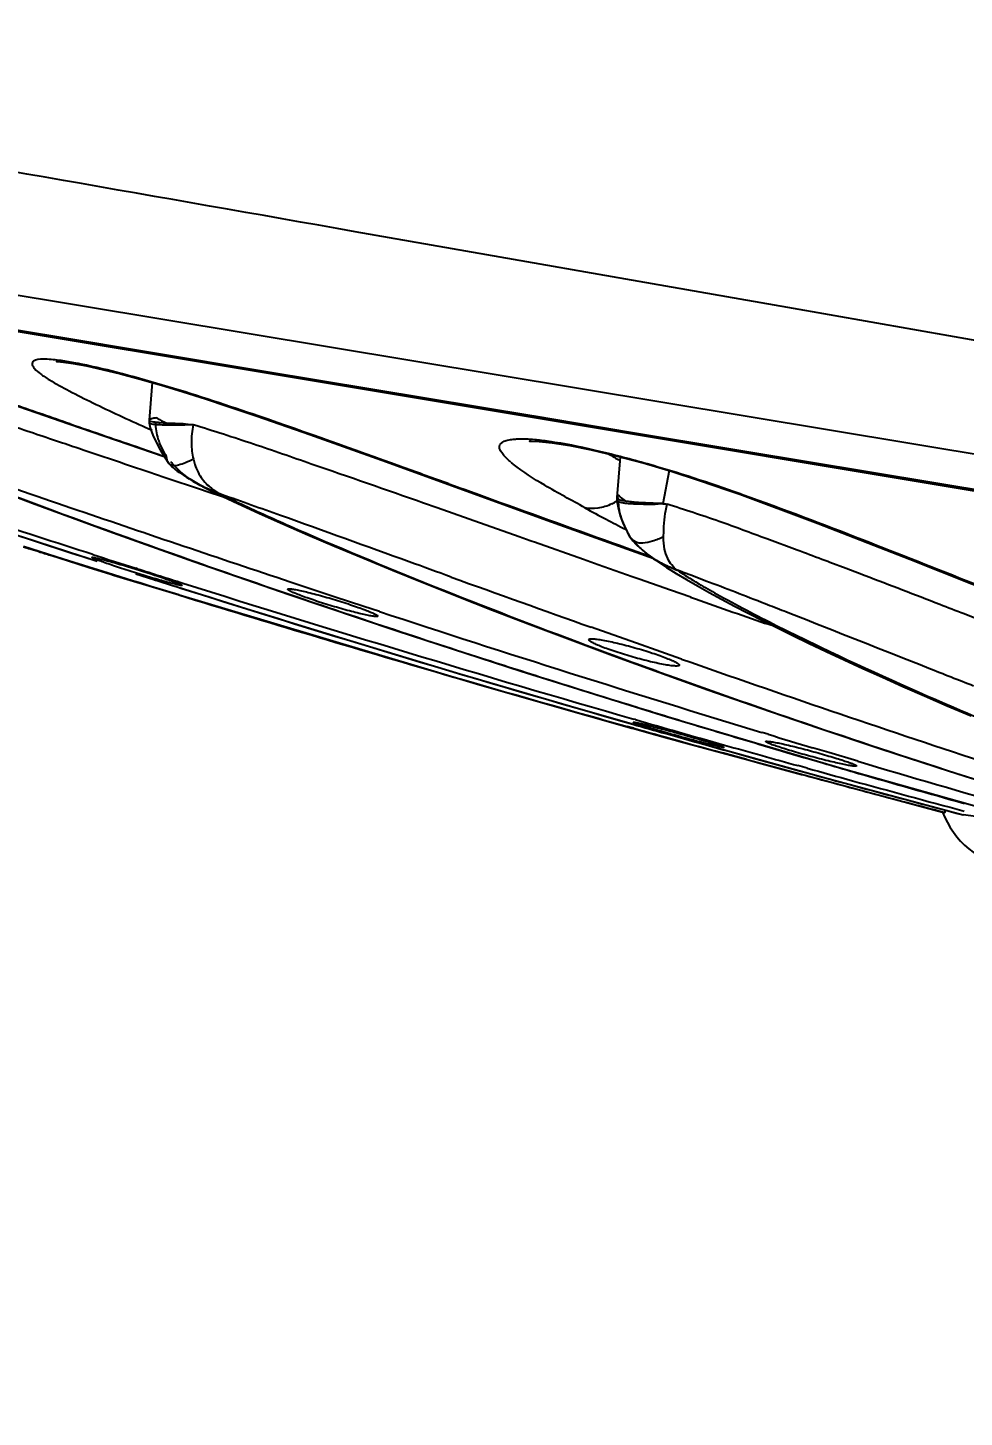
# Model space of a CAD drawing. Header units: millimetres. Extents: x 601 to 1195, y -13 to 407.
# Drawn here: x 824.79 to 829.31, y 296.46 to 303.16 of the extents above; entities that cross this region are included whole.
import ezdxf

# ---------------------------------------------------------------- set-up
doc = ezdxf.new("R2010")
doc.units = ezdxf.units.MM
doc.header["$LTSCALE"] = 0.1
doc.layers.add('DIM', color=3, linetype='Continuous')
doc.styles.get("Standard").update_dxf_attribs({"font": 'arial.ttf'})
doc.dimstyles.new('ISO-25', dxfattribs={"dimtxt": 2.5, "dimasz": 2.5, "dimexe": 1.25, "dimexo": 0.625, "dimtad": 1, "dimlfac": 1.666667, "dimtxsty": 'Standard', "dimcen": 2.5, "dimadec": 0, "dimazin": 0, "dimtfac": 1, "dimtmove": 0, "dimatfit": 3, "dimfxl": 0, "dimarcsym": 0})

# ---------------------------------------------------------------- blocks, each defined once
blk = doc.blocks.new('*D7')
at = {"layer": 'Defpoints', "color": 0}
for p in [(1049.7114, 364.4281), (818.8103, 303.1346), (1049.7114, 217.4557)]:
    blk.add_point(p, dxfattribs=at)
at = {"layer": 'DIM', "color": 0, "lineweight": -2}
for p, q in [((818.8103, 303.7596), (818.8103, 365.6781)), ((1049.7114, 218.0807), (1049.7114, 365.6781)), ((821.3103, 364.4281), (1047.2114, 364.4281))]:
    blk.add_line(p, q, dxfattribs=at)
at = {"layer": 'DIM', "color": 0}
for points in [[(821.3103, 364.8448), (821.3103, 364.0115), (818.8103, 364.4281)], [(1047.2114, 364.8448), (1047.2114, 364.0115), (1049.7114, 364.4281)]]:
    blk.add_solid(points, dxfattribs=at)
at = {"layer": 'DIM', "color": 0, "insert": (934.2608, 366.5555), "char_height": 2.5, "attachment_point": 5}
blk.add_mtext('384,84', dxfattribs=at)

msp = doc.modelspace()

# ---------------------------------------------------------------- linework, layer by layer
for p, q in [((830.2221, 300.961), (822.4509, 302.2516)), ((827.0054, 302.0671), (826.3721, 302.1781)), ((827.7405, 301.9382), (827.0054, 302.0671)), ((828.4574, 301.8123), (827.7405, 301.9382)), ((823.5919, 301.8963), (824.9433, 301.6712)), ((829.4865, 301.6315), (828.4574, 301.8123)), ((824.404, 301.7544), (825.9347, 301.4992)), ((824.9433, 301.6712), (825.3851, 301.5976)), ((825.3851, 301.5976), (825.933, 301.5063)), ((825.3924, 301.4513), (825.3781, 301.269)), ((825.933, 301.5063), (827.2329, 301.2898)), ((825.9347, 301.4992), (827.2358, 301.2823)), ((825.7601, 301.3362), (825.8996, 301.289)), ((824.9912, 301.2527), (825.4509, 301.0951)), ((824.9912, 301.2527), (824.997, 301.252)), ((825.3781, 301.2692), (825.3781, 301.2638)), ((825.3781, 301.2638), (825.3789, 301.2568)), ((825.379, 301.2565), (825.384, 301.2335)), ((825.8996, 301.289), (825.9078, 301.2885)), ((827.2329, 301.2898), (827.6409, 301.2218)), ((827.2358, 301.2823), (830.9289, 300.6668)), ((824.898, 301.1821), (824.9605, 301.1611)), ((825.384, 301.2335), (825.3965, 301.1979)), ((825.3965, 301.1979), (825.4129, 301.1634)), ((827.6409, 301.2218), (828.2493, 301.1205)), ((825.3387, 301.1347), (825.449, 301.0969)), ((828.2493, 301.1205), (829.8021, 300.8618)), ((825.4552, 301.0877), (825.4739, 301.0616)), ((825.4738, 301.0617), (825.4792, 301.0553)), ((825.4739, 301.0615), (825.4738, 301.0617)), ((826.5007, 301.0766), (827.296, 300.7883)), ((827.648, 301.0934), (827.6326, 300.8969)), ((825.3768, 301.0204), (825.4515, 300.9952)), ((825.4515, 300.9952), (825.6354, 300.9333)), ((827.885, 301.0264), (827.8547, 300.8659)), ((825.6354, 300.9333), (825.6483, 300.9289)), ((825.7303, 300.9098), (825.6413, 300.9473)), ((825.6413, 300.9473), (825.7096, 300.9135)), ((825.6483, 300.9289), (825.7457, 300.8963)), ((825.7096, 300.9135), (825.8052, 300.8682)), ((825.7259, 300.9119), (825.7346, 300.9084)), ((826.8086, 300.965), (826.823, 300.9624)), ((826.823, 300.9624), (826.8095, 300.9672)), ((828.1672, 300.9329), (828.2249, 300.9125)), ((828.2248, 300.9125), (828.6033, 300.772)), ((828.2249, 300.9125), (828.2422, 300.9102)), ((828.2265, 300.9162), (828.2423, 300.9106)), ((825.8052, 300.8682), (825.9097, 300.8203)), ((826.7673, 300.8467), (826.7004, 300.8703)), ((826.9214, 300.7925), (826.7673, 300.8467)), ((827.6326, 300.897), (827.6326, 300.8969)), ((827.6328, 300.8858), (827.6342, 300.8728)), ((827.6354, 300.892), (827.6339, 300.89)), ((827.6342, 300.8728), (827.6401, 300.841)), ((827.1615, 300.7077), (826.9214, 300.7925)), ((827.296, 300.7883), (827.8104, 300.6029)), ((827.6401, 300.841), (827.6493, 300.8086)), ((824.7632, 300.7088), (825.1281, 300.5897)), ((825.1844, 300.7354), (825.5936, 300.5894)), ((827.6787, 300.7417), (827.6742, 300.744)), ((827.6958, 300.708), (827.6836, 300.7317)), ((827.6853, 300.7249), (827.6958, 300.708)), ((827.6959, 300.7079), (827.6958, 300.708)), ((824.9291, 300.6113), (824.7733, 300.6604)), ((827.2151, 300.6887), (827.1615, 300.7077)), ((827.224, 300.6856), (827.2151, 300.6887)), ((827.2355, 300.6815), (827.224, 300.6856)), ((827.4727, 300.5976), (827.2355, 300.6815)), ((827.6499, 300.6649), (827.6577, 300.6621)), ((827.6577, 300.6621), (827.6784, 300.6546)), ((827.6784, 300.6546), (827.7786, 300.6186)), ((827.6959, 300.7079), (827.7104, 300.6884)), ((827.7387, 300.6592), (827.7547, 300.6449)), ((827.7547, 300.6449), (827.7661, 300.6351)), ((828.5019, 300.6436), (828.3555, 300.6976)), ((824.9088, 300.617), (824.9898, 300.5914)), ((824.99, 300.5922), (824.9291, 300.6113)), ((824.9898, 300.5914), (825.0889, 300.5604)), ((825.0879, 300.5615), (824.99, 300.5922)), ((825.5936, 300.5894), (826.053, 300.4301)), ((827.5425, 300.5729), (827.4727, 300.5976)), ((827.7661, 300.6351), (827.7792, 300.6246)), ((827.7833, 300.6214), (827.7792, 300.6246)), ((827.7814, 300.6227), (827.8273, 300.5895)), ((827.8273, 300.5895), (827.8716, 300.5601)), ((828.7386, 300.5543), (828.6596, 300.5842)), ((825.1551, 300.5406), (825.0879, 300.5615)), ((825.0889, 300.5604), (825.1896, 300.5288)), ((825.2069, 300.5245), (825.1551, 300.5406)), ((825.1896, 300.5288), (825.2066, 300.5235)), ((825.3037, 300.4945), (825.2069, 300.5245)), ((825.3222, 300.5537), (825.3143, 300.5562)), ((825.3145, 300.5299), (825.5181, 300.4646)), ((827.706, 300.5152), (827.5425, 300.5729)), ((827.7396, 300.5034), (827.706, 300.5152)), ((827.8716, 300.5601), (827.918, 300.5312)), ((827.9459, 300.5384), (827.9245, 300.5463)), ((827.9523, 300.5359), (827.9459, 300.5384)), ((827.9933, 300.5205), (827.9523, 300.5359)), ((828.0619, 300.4946), (827.9933, 300.5205)), ((828.7798, 300.5387), (828.7386, 300.5543)), ((828.7926, 300.5339), (828.7798, 300.5387)), ((828.8297, 300.5198), (828.7926, 300.5339)), ((825.3329, 300.4854), (825.3037, 300.4945)), ((825.3874, 300.4686), (825.3329, 300.4854)), ((825.5221, 300.4272), (825.3874, 300.4686)), ((826.0734, 300.4844), (826.0578, 300.4896)), ((826.2706, 300.4191), (826.0734, 300.4844)), ((827.8907, 300.4503), (827.7396, 300.5034)), ((827.9885, 300.416), (827.8907, 300.4503)), ((826.0394, 300.4357), (826.0682, 300.4258)), ((826.414, 300.3718), (826.2706, 300.4191)), ((826.3723, 300.323), (826.4691, 300.2906)), ((826.4882, 300.3475), (826.414, 300.3718)), ((828.4469, 300.3457), (828.4394, 300.3486)), ((828.4665, 300.338), (828.4469, 300.3457)), ((829.3744, 300.3092), (829.3061, 300.3358)), ((827.6133, 300.2351), (827.5083, 300.2723)), ((828.3909, 300.2763), (828.3499, 300.2904)), ((827.4081, 300.212), (827.614, 300.1356)), ((827.7275, 300.1947), (827.6133, 300.2351)), ((827.8445, 300.1534), (827.7275, 300.1947)), ((826.9569, 300.1306), (826.9799, 300.1231)), ((827.614, 300.1356), (827.8344, 300.0553)), ((827.9391, 300.1202), (827.8445, 300.1534)), ((827.9443, 300.1184), (827.9391, 300.1202)), ((827.4094, 299.8909), (827.9268, 299.7432)), ((827.4959, 299.8444), (827.7046, 299.7861)), ((827.8719, 299.8424), (828.7131, 299.5919)), ((829.2251, 299.8933), (829.3403, 299.8444)), ((827.7142, 299.7848), (827.6828, 299.7936)), ((827.7046, 299.7861), (827.7138, 299.7836)), ((827.7138, 299.7836), (827.7975, 299.7602)), ((827.7225, 299.8266), (827.7149, 299.8288)), ((827.7975, 299.7602), (827.8677, 299.7406)), ((827.8677, 299.7406), (827.9259, 299.7244)), ((827.9155, 299.7273), (827.8687, 299.7403)), ((827.9318, 299.7227), (827.9155, 299.7273)), ((827.9259, 299.7244), (827.9318, 299.7227)), ((827.9318, 299.7226), (829.2028, 299.3808)), ((828.3617, 299.7558), (828.3308, 299.7651)), ((828.2585, 299.6345), (828.1413, 299.6665)), ((828.5604, 299.6369), (828.6248, 299.618)), ((828.6548, 299.6675), (828.5763, 299.691)), ((828.7945, 299.6258), (828.6548, 299.6675)), ((828.5494, 299.5927), (828.5056, 299.6048)), ((828.5128, 299.58), (828.5437, 299.5715)), ((828.5437, 299.5715), (828.5605, 299.5669)), ((828.7131, 299.5919), (829.6968, 299.3148)), ((828.7789, 299.5733), (828.798, 299.5677)), ((829.2361, 299.5777), (829.603, 299.4615)), ((829.2138, 299.3791), (829.2027, 299.3809)), ((829.3015, 299.3678), (829.3024, 299.3676)), ((829.4488, 299.348), (829.3024, 299.3676))]:
    msp.add_line(p, q)
for points in [[(823.9545, 301.6075), (824.2399, 301.5111), (824.6338, 301.376), (824.9912, 301.2527)], [(824.9357, 301.5522), (824.9322, 301.5518), (824.9374, 301.5517), (824.9652, 301.5494), (825.0122, 301.5428), (825.0758, 301.5311), (825.1524, 301.5144), (825.2398, 301.4931), (825.3356, 301.4676)], [(825.3356, 301.4676), (825.4375, 301.4384), (825.5427, 301.4065), (825.6505, 301.3723), (825.7601, 301.3362)], [(825.8996, 301.289), (826.1523, 301.2011), (826.5007, 301.0766)], [(823.9266, 301.217), (824.1889, 301.1107), (824.4863, 300.995), (824.817, 300.8702), (825.1844, 300.7354)], [(825.4129, 301.1634), (825.432, 301.1272), (825.4552, 301.0877)], [(827.2169, 301.1689), (827.2119, 301.1679), (827.2197, 301.1682), (827.258, 301.1671), (827.3209, 301.1608), (827.4054, 301.1475), (827.5095, 301.1266), (827.6291, 301.0985), (827.7593, 301.0636), (827.8943, 301.0236), (828.0307, 300.9797), (828.1672, 300.9329)], [(825.4792, 301.0553), (825.4909, 301.0432), (825.5028, 301.033), (825.5142, 301.0244), (825.5248, 301.0172), (825.5347, 301.0107), (825.5433, 301.0051)], [(825.5433, 301.0051), (825.5512, 300.9999), (825.5609, 300.9933), (825.5714, 300.9864), (825.5814, 300.9802), (825.5909, 300.9746), (825.5995, 300.9697), (825.6073, 300.9654)], [(825.6073, 300.9654), (825.6149, 300.9612), (825.6226, 300.957), (825.6304, 300.9529), (825.638, 300.949), (825.6413, 300.9473)], [(827.6326, 300.897), (827.6325, 300.8938), (827.6327, 300.8885), (827.6328, 300.8858)], [(825.9097, 300.8203), (826.0227, 300.7699), (826.1435, 300.7173), (826.272, 300.6625), (826.4079, 300.6056), (826.5514, 300.5465), (826.7031, 300.4852), (826.8637, 300.4213), (827.034, 300.3546), (827.2152, 300.2849), (827.4081, 300.212)], [(827.6493, 300.8086), (827.6628, 300.7708), (827.6853, 300.7249)], [(828.6033, 300.772), (829.0448, 300.5993), (829.493, 300.4214), (829.9497, 300.2394), (830.3493, 300.0814)], [(827.7104, 300.6884), (827.7265, 300.6707), (827.7387, 300.6592)], [(825.2066, 300.5234), (826.9716, 299.9941), (827.4959, 299.8445)], [(827.918, 300.5312), (827.9677, 300.5015), (828.021, 300.4709)], [(825.5181, 300.4646), (825.9367, 300.3331), (826.3877, 300.1943), (826.8765, 300.0473), (827.4094, 299.8909)], [(828.021, 300.4709), (828.0774, 300.4395), (828.1368, 300.4072), (828.1994, 300.374), (828.2652, 300.3398), (828.3342, 300.3047), (828.4062, 300.2687), (828.4814, 300.2318), (828.5599, 300.1939), (828.642, 300.1549), (828.728, 300.1147), (828.818, 300.0732), (828.9125, 300.0304), (829.0116, 299.9862), (829.1157, 299.9406), (829.2251, 299.8933)], [(826.053, 300.4301), (826.5737, 300.2551), (827.1718, 300.0609), (827.8719, 299.8424)], [(827.8344, 300.0553), (828.071, 299.9707), (828.3263, 299.8813), (828.6029, 299.7866), (828.9047, 299.6857), (829.2361, 299.5777)], [(827.9946, 299.7238), (828.6437, 299.5441), (829.3015, 299.3678)]]:
    msp.add_lwpolyline(points)
for centre, radius, start, end in [((421.3545, -2001.5968), 2339.1062, 80.0289489, 80.1689189), ((831.0205, 313.8314), 13.8091, 245.80994, 245.95111), ((827.5018, 301.5105), 0.5836, 229.44909, 230.87486), ((829.4247, 304.1085), 3.5159, 238.63235, 239.61032), ((806.0558, 244.9791), 59.2905, 70.332276, 70.619491), ((831.4615, 308.1782), 8.3432, 241.4862, 242.28615), ((827.5013, 301.0819), 0.2406, 296.34537, 303.50427), ((827.8557, 302.565), 1.6948, 265.25019, 266.73999), ((831.9579, 309.1237), 9.4111, 242.28779, 242.92341), ((827.9548, 300.8908), 0.3144, 199.13094, 210.21076), ((828.002, 300.9222), 0.3713, 218.18445, 222.47866), ((828.0172, 300.936), 0.3918, 222.46648, 224.1536), ((828.026, 300.9446), 0.4041, 224.1512, 225.40507), ((828.0304, 300.9489), 0.4103, 225.39627, 229.53164), ((855.3701, 395.1651), 99.2683, 252.250325, 252.375724), ((842.8098, 349.4531), 51.807, 250.57344, 251.11255), ((828.0392, 300.9595), 0.424, 229.55575, 232.17603), ((828.0738, 301.0047), 0.4809, 232.24752, 238.69278), ((828.0649, 300.9923), 0.4659, 232.5103, 238.54493), ((828.0611, 300.9806), 0.4541, 232.27567, 237.81923), ((847.8967, 370.9411), 73.944, 252.21786, 252.394675), ((854.8062, 393.3898), 97.4056, 252.380562, 252.514965), ((876.879, 439.1535), 147.3956, 250.151958, 250.430289), ((828.1289, 301.1112), 0.6009, 248.83216, 250.05489), ((828.5701, 301.4989), 1.1511, 235.84813, 236.36316), ((828.6093, 301.5576), 1.2216, 236.36237, 236.63285), ((828.8444, 301.9177), 1.6517, 236.69161, 238.01308), ((829.3568, 302.7349), 2.6163, 237.97462, 239.46173), ((848.926, 374.2087), 77.3698, 252.399999, 254.084404), ((853.1113, 387.9565), 91.7141, 252.505064, 253.924228), ((852.2771, 387.6666), 91.2499, 252.949966, 253.785741), ((843.7051, 352.0596), 54.5629, 251.1411, 251.34431), ((860.8409, 394.3556), 99.5185, 250.724306, 250.944553), ((844.0281, 353.0157), 55.572, 251.34408, 251.47549), ((853.6381, 383.0545), 87.0492, 251.826764, 253.098762), ((844.6636, 354.9222), 57.5817, 251.580162, 252.090945), ((840.4524, 334.965), 37.1181, 249.55307, 249.89602), ((845.1492, 356.421), 59.1572, 252.113281, 252.463559), ((840.969, 336.3748), 38.6195, 249.89523, 250.12321), ((853.811, 373.7517), 78.0445, 250.644067, 251.762825), ((852.3136, 387.7908), 91.3793, 253.785545, 254.241402), ((841.2206, 337.0696), 39.3584, 250.12269, 250.23669), ((845.4924, 357.5073), 60.2964, 252.463655, 252.846987), ((841.9696, 339.1775), 41.5955, 250.24752, 252.34938), ((852.3112, 387.7823), 91.3705, 254.241396, 254.362845), ((845.7901, 358.4708), 61.3049, 252.846654, 253.11242), ((837.8158, 319.8405), 21.713, 246.90531, 247.37472), ((849.7327, 376.973), 80.2494, 254.071736, 254.189408), ((852.305, 387.7602), 91.3475, 254.383279, 254.518839), ((852.6413, 386.3384), 90.0291, 253.931538, 254.071259), ((846.0672, 359.3844), 62.2596, 253.112629, 253.461976), ((852.2966, 387.7298), 91.316, 254.518838, 254.661327), ((849.8637, 377.4364), 80.7309, 254.232773, 254.393741), ((852.5363, 385.9706), 89.6467, 254.071255, 254.216398), ((852.4379, 385.6225), 89.2848, 254.216414, 254.336631), ((852.3928, 378.982), 82.7906, 253.126281, 253.281425), ((849.9662, 377.8033), 81.1119, 254.393718, 254.52638), ((852.3498, 385.3083), 88.9585, 254.336633, 254.452529), ((846.3114, 360.2054), 63.1161, 253.46164, 253.665536), ((852.2763, 387.6555), 91.239, 254.737605, 254.920717), ((850.0579, 378.1346), 81.4556, 254.526381, 254.662656), ((852.229, 384.8733), 88.5071, 254.481829, 254.629287), ((846.5147, 360.9), 63.8398, 253.726013, 253.870046), ((851.3912, 375.609), 79.272, 253.43795, 254.009183), ((852.2546, 387.5751), 91.1557, 254.920711, 255.125337), ((850.1749, 378.5615), 81.8983, 254.697404, 254.844099), ((850.3449, 379.1911), 82.5504, 254.84441, 255.231987), ((852.0354, 384.1674), 87.7752, 254.628982, 254.992829), ((846.7577, 361.7423), 64.7165, 253.888176, 254.357772), ((852.2247, 387.4622), 91.039, 255.125326, 255.359149), ((829.5961, 299.5282), 0.42, 200.53013, 260.5)]:
    msp.add_arc(centre, radius, start, end)
for points, knots in [([(824.997, 301.252), (824.9112, 301.2815), (824.5644, 301.4009), (824.2173, 301.5199), (823.9558, 301.6083)], [0, 0, 0, 0, 0.247366, 1, 1, 1, 1]), ([(824.8313, 301.5588), (824.8268, 301.5574), (824.8187, 301.5543), (824.8125, 301.5425), (824.8172, 301.5295), (824.8229, 301.5221), (824.8266, 301.5179)], [0, 0, 0, 0, 0.26891, 0.46303, 0.687151, 1, 1, 1, 1]), ([(824.8266, 301.5179), (824.8348, 301.5086), (824.8578, 301.4893), (824.8828, 301.4732), (824.8976, 301.4642)], [0, 0, 0, 0, 0.418509, 1, 1, 1, 1]), ([(824.9542, 301.5566), (824.9287, 301.5601), (824.8881, 301.5642), (824.8461, 301.5634), (824.8313, 301.5588)], [0, 0, 0, 0, 0.624513, 1, 1, 1, 1]), ([(825.0515, 301.5396), (825.0427, 301.5414), (825.0104, 301.5477), (824.9779, 301.5533), (824.9542, 301.5566)], [0, 0, 0, 0, 0.272154, 1, 1, 1, 1]), ([(825.9078, 301.2885), (825.7621, 301.3383), (825.5438, 301.4105), (825.2576, 301.4922), (825.1179, 301.5262), (825.0515, 301.5396)], [0, 0, 0, 0, 0.51719, 0.772376, 1, 1, 1, 1]), ([(823.8896, 301.5097), (823.9752, 301.4839), (824.1475, 301.4381), (824.3994, 301.3518), (824.649, 301.2659), (824.8152, 301.2099), (824.898, 301.1821)], [0, 0, 0, 0, 0.25316, 0.504045, 0.752874, 1, 1, 1, 1]), ([(824.8976, 301.4642), (824.9289, 301.4451), (824.9983, 301.4075), (825.1527, 301.3302), (825.2764, 301.2733), (825.362, 301.2348)], [0, 0, 0, 0, 0.211951, 0.456773, 1, 1, 1, 1]), ([(822.9499, 301.337), (823.301, 301.2083), (824.0157, 300.9568), (824.7344, 300.7175), (825.0992, 300.5992)], [0, 0, 0, 0, 0.493727, 1, 1, 1, 1]), ([(825.1073, 300.6222), (824.9276, 300.6797), (824.2067, 300.9126), (823.4886, 301.154), (822.95, 301.337)], [0, 0, 0, 0, 0.249081, 1, 1, 1, 1]), ([(825.415, 301.2815), (825.4105, 301.2806), (825.4021, 301.2789), (825.3906, 301.276), (825.3832, 301.2734), (825.3782, 301.2707), (825.378, 301.2691)], [0, 0, 0, 0, 0.352095, 0.650394, 0.875241, 1, 1, 1, 1]), ([(825.378, 301.269), (825.378, 301.2681), (825.3806, 301.2656), (825.3922, 301.2626), (825.4039, 301.2613), (825.4133, 301.2603)], [0, 0, 0, 0, 0.073697, 0.241056, 1, 1, 1, 1]), ([(825.3789, 301.2565), (825.3792, 301.2548), (825.3866, 301.252), (825.3921, 301.2512), (825.3966, 301.2507)], [0, 0, 0, 0, 0.276011, 1, 1, 1, 1]), ([(825.3966, 301.2507), (825.399, 301.2504), (825.4107, 301.2492), (825.4223, 301.2486), (825.4316, 301.2482)], [0, 0, 0, 0, 0.209109, 1, 1, 1, 1]), ([(825.4306, 301.1565), (825.4276, 301.1641), (825.4161, 301.1969), (825.4105, 301.232), (825.411, 301.2585)], [0, 0, 0, 0, 0.236667, 1, 1, 1, 1]), ([(825.4133, 301.2603), (825.4193, 301.2597), (825.4455, 301.2575), (825.4718, 301.2559), (825.4921, 301.2551)], [0, 0, 0, 0, 0.229792, 1, 1, 1, 1]), ([(825.415, 301.2816), (825.419, 301.2783), (825.4373, 301.2657), (825.458, 301.2578), (825.4735, 301.251)], [0, 0, 0, 0, 0.234635, 1, 1, 1, 1]), ([(825.4316, 301.2482), (825.4578, 301.2472), (825.5111, 301.2457), (825.5644, 301.2484), (825.5915, 301.2496)], [0, 0, 0, 0, 0.491621, 1, 1, 1, 1]), ([(825.4921, 301.2551), (825.5086, 301.2545), (825.5418, 301.2539), (825.5748, 301.2496), (825.5912, 301.2475)], [0, 0, 0, 0, 0.499155, 1, 1, 1, 1]), ([(825.5908, 301.2476), (825.5853, 301.2187), (825.5789, 301.1628), (825.586, 301.1069), (825.5918, 301.081)], [0, 0, 0, 0, 0.526095, 1, 1, 1, 1]), ([(826.7004, 300.8703), (826.5205, 300.9336), (826.2475, 301.0279), (825.8785, 301.1562), (825.6881, 301.2173), (825.5908, 301.2476)], [0, 0, 0, 0, 0.48827, 0.739072, 1, 1, 1, 1]), ([(826.8095, 300.9672), (826.7361, 300.9937), (826.4361, 301.1023), (826.1357, 301.2099), (825.9078, 301.2885)], [0, 0, 0, 0, 0.244553, 1, 1, 1, 1]), ([(823.9891, 301.1932), (824.1133, 301.142), (824.3694, 301.0407), (824.8986, 300.8393), (825.3046, 300.6924), (825.5789, 300.5956)], [0, 0, 0, 0, 0.237385, 0.486307, 1, 1, 1, 1]), ([(826.0578, 300.4896), (825.716, 300.6032), (825.0261, 300.8366), (824.3377, 301.0744), (823.9892, 301.1933)], [0, 0, 0, 0, 0.494477, 1, 1, 1, 1]), ([(827.1224, 301.0671), (827.1088, 301.0787), (827.0902, 301.0958), (827.0725, 301.1206), (827.0655, 301.1367), (827.0678, 301.1529), (827.081, 301.1648), (827.1014, 301.1727), (827.1178, 301.1759), (827.1273, 301.1772)], [0, 0, 0, 0, 0.315674, 0.438323, 0.535862, 0.616692, 0.707869, 0.832146, 1, 1, 1, 1]), ([(827.1273, 301.1772), (827.1345, 301.1781), (827.1714, 301.1813), (827.2085, 301.1792), (827.238, 301.1766)], [0, 0, 0, 0, 0.198067, 1, 1, 1, 1]), ([(824.9605, 301.1611), (824.9953, 301.1493), (825.1341, 301.1026), (825.2728, 301.0555), (825.3768, 301.0204)], [0, 0, 0, 0, 0.250819, 1, 1, 1, 1]), ([(825.4606, 301.0997), (825.4592, 301.1018), (825.4559, 301.1057), (825.4451, 301.1243), (825.4365, 301.1413), (825.4306, 301.1565)], [0, 0, 0, 0, 0.114195, 0.239493, 1, 1, 1, 1]), ([(827.238, 301.1766), (827.2454, 301.1759), (827.2775, 301.1727), (827.3095, 301.1682), (827.334, 301.1643)], [0, 0, 0, 0, 0.229426, 1, 1, 1, 1]), ([(827.334, 301.1643), (827.4055, 301.153), (827.5546, 301.121), (827.8535, 301.0422), (828.0788, 300.9686), (828.2265, 300.9162)], [0, 0, 0, 0, 0.234118, 0.492876, 1, 1, 1, 1]), ([(825.4738, 301.0617), (825.4718, 301.0641), (825.4644, 301.0761), (825.4616, 301.0902), (825.4604, 301.101)], [0, 0, 0, 0, 0.223791, 1, 1, 1, 1]), ([(825.592, 301.0821), (825.5794, 301.0758), (825.5558, 301.0646), (825.5227, 301.053), (825.4939, 301.0475), (825.4783, 301.0562), (825.4739, 301.0615)], [0, 0, 0, 0, 0.333884, 0.614458, 0.837726, 1, 1, 1, 1]), ([(825.6403, 300.9478), (825.596, 300.9703), (825.5395, 301.0077), (825.4939, 301.0564), (825.4833, 301.0696)], [0, 0, 0, 0, 0.745906, 1, 1, 1, 1]), ([(825.5987, 301.0565), (825.607, 301.0312), (825.6297, 300.9849), (825.667, 300.9499), (825.6861, 300.9358)], [0, 0, 0, 0, 0.529714, 1, 1, 1, 1]), ([(827.479, 300.8478), (827.414, 300.883), (827.296, 300.9479), (827.1808, 301.0193), (827.1335, 301.0578)], [0, 0, 0, 0, 0.548163, 1, 1, 1, 1]), ([(825.6861, 300.9358), (825.6953, 300.929), (825.7083, 300.9206), (825.7221, 300.9135), (825.7259, 300.9119)], [0, 0, 0, 0, 0.735554, 1, 1, 1, 1]), ([(825.7303, 300.9099), (825.7556, 300.8974), (825.8629, 300.846), (825.9713, 300.7972), (826.0543, 300.7606)], [0, 0, 0, 0, 0.237352, 1, 1, 1, 1]), ([(826.8233, 300.9633), (826.893, 300.9381), (827.1685, 300.8384), (827.444, 300.7389), (827.6499, 300.6649)], [0, 0, 0, 0, 0.253189, 1, 1, 1, 1]), ([(828.2423, 300.9106), (828.4351, 300.8416), (828.8046, 300.7002), (829.5064, 300.4224), (830.0171, 300.2184), (830.3515, 300.087)], [0, 0, 0, 0, 0.271367, 0.524032, 1, 1, 1, 1]), ([(827.6081, 300.8663), (827.5871, 300.8559), (827.5442, 300.8419), (827.4991, 300.8429), (827.4787, 300.847)], [0, 0, 0, 0, 0.530061, 1, 1, 1, 1]), ([(827.6326, 300.8969), (827.6325, 300.8957), (827.6332, 300.8938), (827.6344, 300.8925), (827.6348, 300.8921)], [0, 0, 0, 0, 0.695758, 1, 1, 1, 1]), ([(827.6328, 300.8858), (827.6331, 300.8826), (827.6394, 300.8777), (827.6503, 300.8742), (827.659, 300.8724), (827.6643, 300.8716)], [0, 0, 0, 0, 0.270217, 0.55314, 1, 1, 1, 1]), ([(827.6433, 300.9076), (827.6423, 300.9071), (827.639, 300.9051), (827.6359, 300.9028), (827.6342, 300.9006)], [0, 0, 0, 0, 0.290381, 1, 1, 1, 1]), ([(827.6348, 300.8921), (827.6383, 300.8888), (827.6536, 300.8834), (827.6687, 300.8811), (827.6793, 300.8797)], [0, 0, 0, 0, 0.309996, 1, 1, 1, 1]), ([(827.6577, 300.7877), (827.6553, 300.7946), (827.6464, 300.8236), (827.6416, 300.854), (827.641, 300.8771)], [0, 0, 0, 0, 0.238879, 1, 1, 1, 1]), ([(827.643, 300.9077), (827.6479, 300.8983), (827.6604, 300.889), (827.673, 300.882), (827.6764, 300.8801)], [0, 0, 0, 0, 0.728204, 1, 1, 1, 1]), ([(827.6643, 300.8716), (827.667, 300.8711), (827.6791, 300.8694), (827.6914, 300.8684), (827.701, 300.8678)], [0, 0, 0, 0, 0.218828, 1, 1, 1, 1]), ([(827.6793, 300.8797), (827.6822, 300.8793), (827.6941, 300.8779), (827.7062, 300.8768), (827.7154, 300.876)], [0, 0, 0, 0, 0.234178, 1, 1, 1, 1]), ([(827.701, 300.8678), (827.7047, 300.8675), (827.7201, 300.8667), (827.7355, 300.8662), (827.7472, 300.8657)], [0, 0, 0, 0, 0.243853, 1, 1, 1, 1]), ([(827.7472, 300.8657), (827.7661, 300.8649), (827.8038, 300.8631), (827.8413, 300.8678), (827.86, 300.8676)], [0, 0, 0, 0, 0.503399, 1, 1, 1, 1]), ([(827.8547, 300.8659), (827.8579, 300.8668), (827.8643, 300.8675), (827.8714, 300.8669), (827.8741, 300.8651)], [0, 0, 0, 0, 0.502994, 1, 1, 1, 1]), ([(827.8582, 300.7065), (827.8582, 300.7184), (827.8596, 300.7716), (827.8653, 300.8249), (827.8744, 300.865)], [0, 0, 0, 0, 0.225379, 1, 1, 1, 1]), ([(828.3555, 300.6976), (828.2789, 300.726), (828.1199, 300.7855), (827.9585, 300.8381), (827.8746, 300.8649)], [0, 0, 0, 0, 0.481427, 1, 1, 1, 1]), ([(826.8343, 300.5138), (826.7667, 300.5381), (826.4923, 300.6372), (826.218, 300.7365), (826.0109, 300.8106)], [0, 0, 0, 0, 0.246017, 1, 1, 1, 1]), ([(826.0543, 300.7606), (826.2836, 300.6595), (826.7588, 300.4627), (827.2386, 300.2777), (827.4856, 300.1856)], [0, 0, 0, 0, 0.487305, 1, 1, 1, 1]), ([(824.773, 300.6593), (824.7763, 300.6587), (824.7885, 300.6539), (824.8157, 300.6465), (824.8576, 300.6329), (824.8904, 300.6228), (824.9088, 300.617)], [0, 0, 0, 0, 0.070471, 0.274882, 0.594094, 1, 1, 1, 1]), ([(827.7574, 300.6768), (827.7541, 300.6767), (827.7422, 300.6765), (827.7301, 300.6792), (827.7224, 300.6832)], [0, 0, 0, 0, 0.275309, 1, 1, 1, 1]), ([(827.8582, 300.7065), (827.8408, 300.6989), (827.8081, 300.6862), (827.7735, 300.6777), (827.7574, 300.6768)], [0, 0, 0, 0, 0.540147, 1, 1, 1, 1]), ([(827.9239, 300.5463), (827.9038, 300.5603), (827.8787, 300.5947), (827.8601, 300.6516), (827.8579, 300.6871), (827.8583, 300.7065)], [0, 0, 0, 0, 0.410372, 0.675398, 1, 1, 1, 1]), ([(828.6596, 300.5842), (828.6465, 300.5891), (828.594, 300.609), (828.5414, 300.6289), (828.5019, 300.6436)], [0, 0, 0, 0, 0.248326, 1, 1, 1, 1]), ([(825.318, 300.5322), (825.2904, 300.5408), (825.2503, 300.5536), (825.1995, 300.5705), (825.1672, 300.5816), (825.1408, 300.5911), (825.1228, 300.598), (825.1122, 300.6025), (825.107, 300.605), (825.1042, 300.6066), (825.1025, 300.6078), (825.1026, 300.6083)], [0, 0, 0, 0, 0.379118, 0.550977, 0.70197, 0.826473, 0.919819, 0.953498, 0.978062, 0.993433, 1, 1, 1, 1]), ([(825.1026, 300.6083), (825.1027, 300.6088), (825.1048, 300.609), (825.1076, 300.6087), (825.1132, 300.6079), (825.1241, 300.6057), (825.1426, 300.6014), (825.1695, 300.5943), (825.2022, 300.5853), (825.2534, 300.5706), (825.2934, 300.5584), (825.3209, 300.5499)], [0, 0, 0, 0, 0.005848, 0.020442, 0.044303, 0.077339, 0.169866, 0.294228, 0.44566, 0.618416, 1, 1, 1, 1]), ([(827.9239, 300.5463), (827.9151, 300.5494), (827.8789, 300.5632), (827.8441, 300.5806), (827.8193, 300.5963)], [0, 0, 0, 0, 0.24148, 1, 1, 1, 1]), ([(827.924, 300.5463), (827.9152, 300.5495), (827.88, 300.5631), (827.8461, 300.5801), (827.8218, 300.5949)], [0, 0, 0, 0, 0.246187, 1, 1, 1, 1]), ([(827.9119, 300.5508), (827.9045, 300.5537), (827.8742, 300.5661), (827.845, 300.5809), (827.8239, 300.5938)], [0, 0, 0, 0, 0.243338, 1, 1, 1, 1]), ([(825.5363, 300.4736), (825.5362, 300.4732), (825.5341, 300.4729), (825.5313, 300.4732), (825.5257, 300.474), (825.5148, 300.4763), (825.4963, 300.4807), (825.4694, 300.4877), (825.4368, 300.4968), (825.3856, 300.5116), (825.3455, 300.5237), (825.318, 300.5322)], [0, 0, 0, 0, 0.005813, 0.020368, 0.044195, 0.077215, 0.169749, 0.294132, 0.445603, 0.618388, 1, 1, 1, 1]), ([(825.3209, 300.5499), (825.3486, 300.5413), (825.3886, 300.5285), (825.4394, 300.5116), (825.4717, 300.5005), (825.4981, 300.4909), (825.5161, 300.484), (825.5266, 300.4795), (825.5319, 300.477), (825.5346, 300.4753), (825.5364, 300.4741), (825.5363, 300.4736)], [0, 0, 0, 0, 0.379002, 0.5508, 0.701769, 0.826295, 0.91969, 0.95339, 0.977997, 0.993414, 1, 1, 1, 1]), ([(829.3061, 300.3358), (829.2669, 300.351), (829.1083, 300.4126), (828.9495, 300.4741), (828.8297, 300.5198)], [0, 0, 0, 0, 0.246611, 1, 1, 1, 1]), ([(826.2608, 300.3739), (826.233, 300.3822), (826.1928, 300.3948), (826.142, 300.4122), (826.1097, 300.4239), (826.0838, 300.4341), (826.0634, 300.443), (826.0529, 300.4489), (826.0459, 300.4535), (826.0463, 300.4554)], [0, 0, 0, 0, 0.377137, 0.547956, 0.698188, 0.822373, 0.915814, 0.975161, 1, 1, 1, 1]), ([(826.0463, 300.4554), (826.0466, 300.4571), (826.0549, 300.4576), (826.0659, 300.4566), (826.0873, 300.4532), (826.114, 300.4475), (826.1471, 300.4397), (826.1985, 300.4263), (826.2387, 300.4149), (826.2662, 300.4066)], [0, 0, 0, 0, 0.022689, 0.079907, 0.172023, 0.295957, 0.446898, 0.619142, 1, 1, 1, 1]), ([(828.0275, 300.4816), (828.0564, 300.4645), (828.1803, 300.3939), (828.3068, 300.328), (828.4042, 300.2791)], [0, 0, 0, 0, 0.235504, 1, 1, 1, 1]), ([(828.4394, 300.3486), (828.4086, 300.3607), (828.283, 300.4098), (828.1571, 300.4585), (828.0619, 300.4946)], [0, 0, 0, 0, 0.245155, 1, 1, 1, 1]), ([(826.4807, 300.3249), (826.4804, 300.3233), (826.4721, 300.3227), (826.4611, 300.3238), (826.4397, 300.3272), (826.413, 300.3329), (826.38, 300.3407), (826.3286, 300.3541), (826.2883, 300.3656), (826.2608, 300.3739)], [0, 0, 0, 0, 0.022584, 0.079619, 0.171763, 0.295615, 0.446592, 0.618977, 1, 1, 1, 1]), ([(826.2662, 300.4066), (826.294, 300.3983), (826.3342, 300.3856), (826.3849, 300.3683), (826.4171, 300.3565), (826.4431, 300.3462), (826.4634, 300.3374), (826.474, 300.3314), (826.481, 300.3268), (826.4807, 300.3249)], [0, 0, 0, 0, 0.376833, 0.547647, 0.697836, 0.821958, 0.915546, 0.974963, 1, 1, 1, 1]), ([(829.3517, 299.9882), (829.2797, 300.0166), (828.9846, 300.1331), (828.6898, 300.2504), (828.4665, 300.338)], [0, 0, 0, 0, 0.243973, 1, 1, 1, 1]), ([(828.4042, 300.2791), (828.4747, 300.2437), (828.7696, 300.0995), (829.0694, 299.9654), (829.2988, 299.8676)], [0, 0, 0, 0, 0.240137, 1, 1, 1, 1]), ([(827.712, 300.1277), (827.6841, 300.1356), (827.6438, 300.1478), (827.5929, 300.1651), (827.5608, 300.177), (827.5347, 300.1877), (827.5149, 300.1973), (827.5037, 300.204), (827.4976, 300.2098), (827.498, 300.2119)], [0, 0, 0, 0, 0.374957, 0.544732, 0.694089, 0.817751, 0.911274, 0.97171, 1, 1, 1, 1]), ([(827.498, 300.2119), (827.4983, 300.2139), (827.506, 300.2164), (827.5182, 300.2159), (827.5394, 300.2142), (827.5793, 300.2076), (827.6406, 300.1943), (827.6919, 300.1808), (827.7196, 300.173)], [0, 0, 0, 0, 0.025922, 0.083684, 0.175497, 0.298781, 0.620454, 1, 1, 1, 1]), ([(827.7196, 300.173), (827.7475, 300.1651), (827.7878, 300.1528), (827.8386, 300.1356), (827.8708, 300.1236), (827.8968, 300.1129), (827.9166, 300.1033), (827.9279, 300.0966), (827.934, 300.0908), (827.9336, 300.0886)], [0, 0, 0, 0, 0.374746, 0.544563, 0.6939, 0.817481, 0.9111, 0.97158, 1, 1, 1, 1]), ([(827.9336, 300.0886), (827.9333, 300.0867), (827.9255, 300.0842), (827.9134, 300.0847), (827.8922, 300.0865), (827.8524, 300.093), (827.7911, 300.1063), (827.7397, 300.1199), (827.712, 300.1277)], [0, 0, 0, 0, 0.025874, 0.083485, 0.175334, 0.298527, 0.620343, 1, 1, 1, 1]), ([(827.7124, 299.8138), (827.7125, 299.8142), (827.7147, 299.8141), (827.7174, 299.8139), (827.723, 299.813), (827.7339, 299.8109), (827.7524, 299.8068), (827.7793, 299.8004), (827.8121, 299.7921), (827.8635, 299.7787), (827.9039, 299.7677), (827.9316, 299.76)], [0, 0, 0, 0, 0.005421, 0.01993, 0.043763, 0.07679, 0.169301, 0.293638, 0.445095, 0.617942, 1, 1, 1, 1]), ([(827.9294, 299.7468), (827.9016, 299.7545), (827.8613, 299.7659), (827.8101, 299.7809), (827.7776, 299.7907), (827.751, 299.7991), (827.7329, 299.8051), (827.7223, 299.809), (827.7169, 299.811), (827.7143, 299.8124), (827.7124, 299.8134), (827.7124, 299.8138)], [0, 0, 0, 0, 0.380524, 0.552812, 0.703991, 0.828406, 0.921412, 0.954829, 0.979096, 0.994091, 1, 1, 1, 1]), ([(828.1485, 299.6929), (828.1484, 299.6925), (828.1462, 299.6926), (828.1436, 299.6928), (828.1379, 299.6937), (828.1271, 299.6958), (828.1086, 299.7), (828.0817, 299.7065), (828.0489, 299.7147), (827.9974, 299.7282), (827.9571, 299.7391), (827.9294, 299.7468)], [0, 0, 0, 0, 0.005405, 0.019894, 0.04371, 0.076732, 0.169241, 0.293577, 0.445046, 0.617915, 1, 1, 1, 1]), ([(827.9316, 299.7601), (827.9594, 299.7523), (827.9997, 299.7409), (828.0508, 299.7259), (828.0833, 299.716), (828.1099, 299.7076), (828.1281, 299.7016), (828.1386, 299.6977), (828.144, 299.6957), (828.1466, 299.6943), (828.1485, 299.6933), (828.1485, 299.6929)], [0, 0, 0, 0, 0.380499, 0.552762, 0.703922, 0.828341, 0.921362, 0.954787, 0.979073, 0.994088, 1, 1, 1, 1]), ([(828.5674, 299.6494), (828.5395, 299.6569), (828.4991, 299.6682), (828.448, 299.6837), (828.4156, 299.694), (828.389, 299.7031), (828.3696, 299.7104), (828.3576, 299.7157), (828.3526, 299.7189), (828.3511, 299.7204), (828.3512, 299.721)], [0, 0, 0, 0, 0.378837, 0.550366, 0.700942, 0.825025, 0.918114, 0.976504, 0.992313, 1, 1, 1, 1]), ([(828.3512, 299.721), (828.3515, 299.7226), (828.36, 299.7221), (828.3705, 299.7215), (828.3921, 299.7177), (828.4187, 299.7125), (828.4518, 299.7051), (828.5034, 299.6928), (828.5439, 299.6823), (828.5716, 299.6748)], [0, 0, 0, 0, 0.021376, 0.078347, 0.17061, 0.294614, 0.445756, 0.618342, 1, 1, 1, 1]), ([(828.7877, 299.603), (828.7875, 299.6014), (828.7789, 299.6019), (828.7685, 299.6026), (828.7469, 299.6063), (828.7203, 299.6116), (828.6872, 299.619), (828.6356, 299.6314), (828.5951, 299.6419), (828.5674, 299.6494)], [0, 0, 0, 0, 0.021328, 0.078272, 0.17053, 0.294531, 0.44568, 0.61829, 1, 1, 1, 1]), ([(828.5716, 299.6748), (828.5995, 299.6673), (828.6398, 299.6559), (828.691, 299.6404), (828.7233, 299.6301), (828.7499, 299.6209), (828.7694, 299.6136), (828.7813, 299.6082), (828.7864, 299.6051), (828.7878, 299.6036), (828.7877, 299.603)], [0, 0, 0, 0, 0.378809, 0.550315, 0.700873, 0.824965, 0.918076, 0.976492, 0.992316, 1, 1, 1, 1]), ([(829.2138, 299.3791), (829.2148, 299.3789), (829.2149, 299.3855), (829.2143, 299.3881), (829.2139, 299.3911)], [0, 0, 0, 0, 0.252681, 1, 1, 1, 1])]:
    msp.add_open_spline(points, degree=3, knots=knots)
for points in [[(824.9972, 301.252), (825.111, 301.2128), (825.2249, 301.1737), (825.3387, 301.1347)], [(825.3807, 301.2593), (825.3799, 301.2586), (825.3788, 301.2576), (825.3789, 301.2565)], [(825.5918, 301.081), (825.5938, 301.0728), (825.5961, 301.0646), (825.5987, 301.0565)], [(827.6342, 300.9006), (827.6334, 300.8996), (827.6327, 300.8983), (827.6326, 300.897)], [(827.6339, 300.89), (827.6332, 300.8887), (827.6327, 300.8872), (827.6328, 300.8858)], [(827.6413, 300.8971), (827.6392, 300.8956), (827.6371, 300.894), (827.6354, 300.892)], [(827.7594, 300.8729), (827.7913, 300.8711), (827.8233, 300.8701), (827.8553, 300.8691)], [(827.7224, 300.6832), (827.7117, 300.6886), (827.7027, 300.6979), (827.6959, 300.7079)]]:
    msp.add_open_spline(points, degree=3)

# ---------------------------------------------------------------- dimensions: what is measured, and where the dimension line sits
at = {"layer": 'DIM'}
dim = msp.add_linear_dim(base=(1049.7114, 364.4281), p1=(818.8103, 303.1346), p2=(1049.7114, 217.4557), dimstyle='ISO-25', dxfattribs=at)
dim.commit()
dim.dimension.update_dxf_attribs({"geometry": '*D7', "text_midpoint": (934.2608, 366.5555)})

doc.saveas('drawing.dxf')
